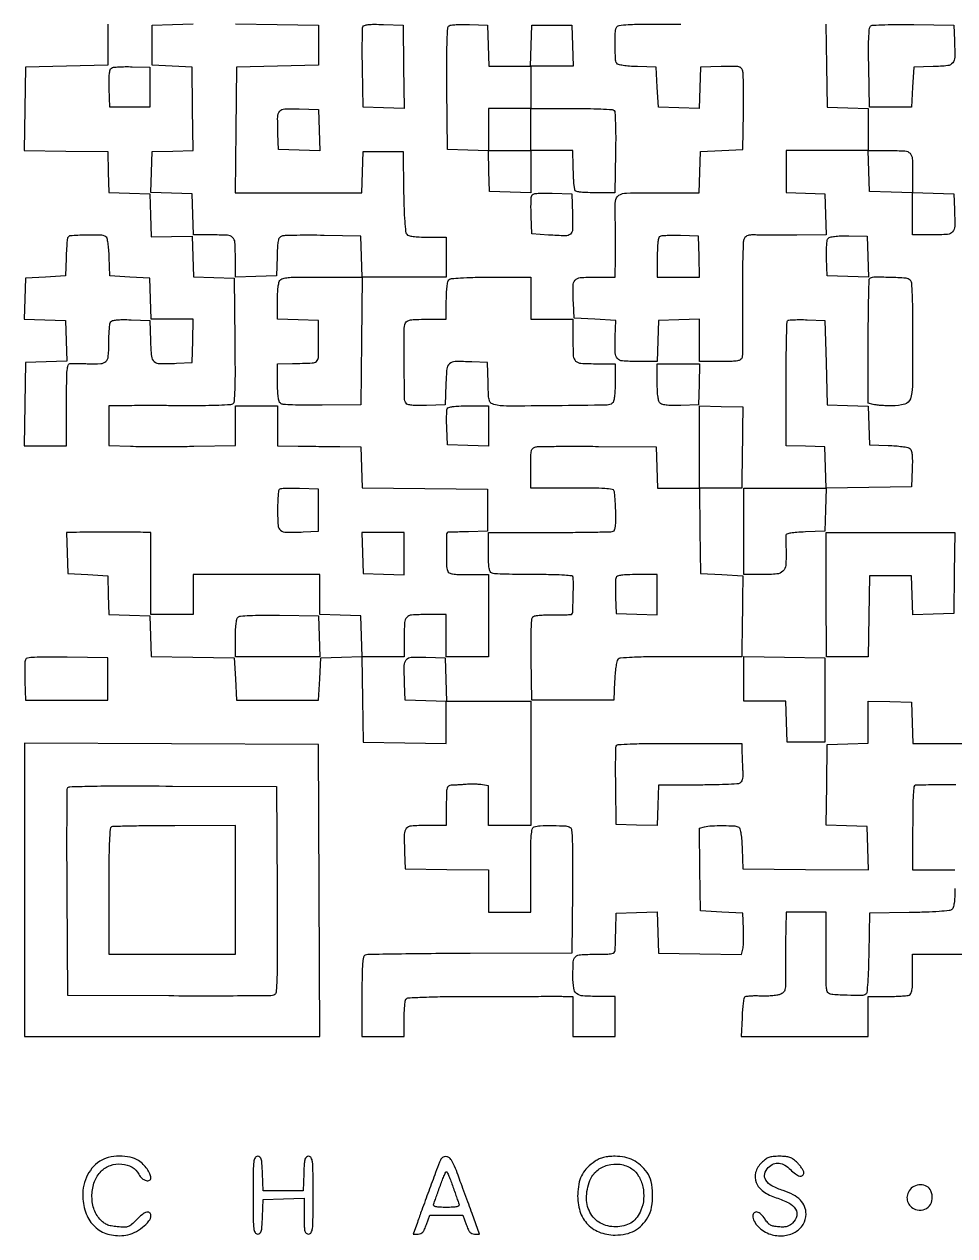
# Model space of a CAD drawing. Extents: x 156 to 936, y 100 to 969.
# Drawn here: x 156 to 575, y 100 to 646 of the extents above; entities that cross this region are included whole.
import ezdxf

# ---------------------------------------------------------------- set-up
doc = ezdxf.new("R2010")
doc.units = 0

msp = doc.modelspace()

# ---------------------------------------------------------------- linework, layer by layer
for points in [[(193.5, 646), (193.5, 627.5), (175, 627), (156.5, 626.5), (156.228016, 607.772146), (155.956032, 589.044292), (174.728016, 588.772146), (193.5, 588.5), (193.787036, 579.287036), (194.074071, 570.074071), (203.287036, 569.787036), (212.5, 569.5), (212.784983, 559.851878), (213.069966, 550.203756), (222.284983, 550.351878), (231.5, 550.5), (231.787036, 541.287036), (232.074071, 532.074071), (241.287036, 531.787036), (250.5, 531.5), (250.766137, 503.56899, -0.001944), (250.845868, 489.431823, -0.009123), (250.711789, 481.303472, -0.008137), (250.438714, 475.955075, -0.233022), (249.766137, 474.794327, -0.135118), (248.750948, 474.458857, -0.00304), (243.584428, 474.228973, -0.006628), (237.489606, 474.075779, -0.00441), (230.5, 474.054424, 0.000642), (222.930231, 474.088342, 0.000573), (215.070312, 474.104465, 0.000575), (208.007998, 474.102741, 0.001789), (203.25, 474.079087), (194, 474), (194, 465.06862), (194, 456.13724), (203.75, 455.81862, 0.006109), (208.752852, 455.716298, 0.001988), (216.14375, 455.684836, 0.001981), (224.356434, 455.715066, 0.00223), (232.25, 455.810611), (251, 456.121221), (251, 465.060611), (251, 474), (260.5, 474), (270, 474), (270, 465), (270, 456), (279.25, 455.893608, -0.000291), (283.478046, 455.842519, -0.000167), (288.573437, 455.776284, -0.000167), (293.69257, 455.70632, -0.000279), (298, 455.643608), (307.5, 455.5), (307.787321, 446.26551), (308.074641, 437.03102), (336.287321, 436.76551), (364.5, 436.5), (364.5, 427), (364.5, 417.5), (356, 417.296359, 0.000311), (352.68862, 417.214966, 0.000456), (349.776563, 417.138919, 0.000212), (347.295228, 417.070802, 0.008466), (346.75, 417.046359, 0.389752), (346.127377, 416.398816, 0.003578), (346.016098, 409.147138, 0.008021), (346.069885, 402.29899, 0.085838), (346.606989, 399.581787, 0.192406), (347.346128, 398.782907, 0.06988), (348.845898, 398.311531, 0.034532), (351.428287, 398.062976, 0.00673), (356.106989, 398), (365, 398), (365, 379.5), (365, 361), (355.5, 361), (346, 361), (346, 370.5), (346, 380), (337.106989, 380, 0.014768), (330.349521, 379.800362, 0.195511), (328.14255, 378.747254, 0.175208), (327.170753, 376.400012, 0.01141), (327, 368.918213), (327, 361), (317.537526, 361), (308.075052, 361), (307.787526, 370.25), (307.5, 379.5), (298.25, 379.787526), (289, 380.075052), (289, 389.037526), (289, 398), (280, 398.057692, 0.000568), (275.801215, 398.079838, 0.000295), (270.559375, 398.098438, 0.000293), (265.175369, 398.11121, 0.000446), (260.5, 398.115385, 0.000446), (255.824631, 398.11121, 0.000293), (250.440625, 398.098438, 0.000295), (245.198785, 398.079838, 0.000568), (241, 398.057692), (232, 398), (232, 389), (232, 380), (222.5, 380), (213, 380), (213, 398.5), (213, 417), (209.5, 417.037037, 0.002294), (204.644046, 417.066145, 0.000352), (194.984125, 417.072941, 0.000391), (185.28318, 417.065348, 0.001649), (179.462474, 417.037037), (174.924948, 417), (175.212474, 407.75), (175.5, 398.5), (184.5, 398), (193.5, 397.5), (193.788393, 388.787018), (194.076786, 380.074036), (203.288393, 379.787018), (212.5, 379.5), (212.787236, 370.271928), (213.074471, 361.043857), (231.787236, 360.771928), (250.5, 360.5), (251, 351), (251.5, 341.5), (270, 341.5), (288.5, 341.5), (289, 351), (289.5, 360.5), (298.728277, 360.787238), (307.956554, 361.074477), (308.228277, 341.787238), (308.5, 322.5), (327.25, 322.227935), (346, 321.955869), (346, 331.477935), (346, 341), (365, 341), (384, 341), (384, 313), (384, 285), (374.5, 285), (365, 285), (365, 293.920545), (365, 302.841089), (362.25, 303.335648, 0.027551), (360.88379, 303.504334, 0.010794), (358.985938, 303.592026, 0.010646), (356.924413, 303.598822, 0.013044), (355, 303.513938, -0.001147), (353.112135, 303.385607, -0.00104), (351.160937, 303.261541, -0.00104), (349.414054, 303.157761, -0.00334), (348.25, 303.098835, 0.133146), (346.989025, 302.696808, 0.191025), (346.315245, 301.752866, 0.056508), (346.047365, 299.696273, 0.004157), (346, 294), (346, 285), (337.019052, 285, 0.017192), (330.247903, 284.767116, 0.20709), (327.982164, 283.595696, 0.171789), (327.060049, 281.02952, 0.011142), (327.201382, 272.988223), (327.5, 265.5), (346.25, 265.227935), (365, 264.955869), (365, 255.477935), (365, 246), (374.5, 246), (384, 246), (384, 264.893011, -0.002389), (384.050787, 275.521809, -0.017848), (384.278963, 280.561114, -0.035117), (384.708785, 283.38321, -0.25083), (385.581787, 284.393011, -0.084467), (388.211856, 284.920332, -0.010846), (393.985226, 284.964484, -0.008749), (399.830282, 284.780063, -0.129858), (401.766137, 284.165697, -0.238902), (402.439694, 283.032303, -0.008101), (402.712124, 277.69409, -0.009141), (402.846101, 269.577531, -0.001938), (402.766137, 255.43101), (402.5, 227.5), (356.748104, 227.356261, 0.001165), (339.101706, 227.259687, 0.001851), (323.99576, 227.085876, 0.000387), (310.714648, 226.873607, 0.087636), (309.498104, 226.637646, 0.256074), (308.685185, 225.678397, 0.030333), (308.278741, 222.814765, 0.017396), (308.052913, 217.860871, 0.002692), (308, 208.031385), (308, 190), (317.5, 190), (327, 190), (327.015313, 197.75, -0.00929), (327.078177, 200.807947, -0.01233), (327.255544, 203.584583, -0.009702), (327.503757, 205.877048, -0.110111), (327.811617, 206.72943, -0.241677), (328.933138, 207.387457, -0.004788), (335.758543, 207.706901, -0.007175), (345.738954, 207.934928, -0.001659), (362.546304, 208.021915, -0.000133), (375.791731, 208.042991, -0.000193), (387.480789, 208.053968, -0.000096), (397.41289, 208.057561, -0.003311), (399.75, 208.042485), (403, 208), (403, 199), (403, 190), (412.5, 190), (422, 190), (422, 199), (422, 208), (414.434259, 208, -0.017156), (407.521518, 208.237262, -0.150034), (404.690578, 209.323777, -0.196163), (403.348117, 211.673442, -0.03293), (403, 216.953396, -0.014039), (403.187192, 223.618842, -0.185133), (404.179548, 225.8275, -0.183825), (406.39721, 226.814689, -0.013806), (413.106989, 227, 0.005259), (418.180858, 227.053366, 0.043063), (420.481104, 227.300685, 0.125513), (421.605777, 227.834147, 0.215215), (422.052954, 228.75, 0.000721), (422.083895, 229.823683, 0.000087), (422.148235, 232.189063, 0.000103), (422.223627, 235.000094, 0.000085), (422.302954, 238), (422.5, 245.5), (431.711984, 245.787023), (440.923969, 246.074046), (441.211984, 236.787023), (441.5, 227.5), (460.225433, 227.228025), (478.950865, 226.95605), (479.526345, 229.248942, 0.045086), (479.731795, 230.556998, 0.00902), (479.844384, 232.918403, 0.009468), (479.873856, 235.680843, 0.008706), (479.800912, 238.520917), (479.5, 245.5), (470, 246), (460.5, 246.5), (460.228384, 265.127716), (459.956769, 283.755432), (462.228384, 284.364061, -0.054124), (465.422897, 284.858758, -0.013997), (470.639658, 284.950079, -0.010083), (475.861862, 284.789945, -0.129551), (477.707902, 284.201688, -0.195149), (478.24575, 283.447011, -0.020215), (478.673305, 281.262875, -0.020298), (479.008289, 278.292364, -0.009786), (479.207902, 274.467001), (479.5, 265.5), (507.786401, 265.234365), (536.072801, 264.96873), (535.786401, 274.734365), (535.5, 284.5), (526.276733, 284.787172), (517.053466, 285.074344), (517.276733, 303.287172), (517.5, 321.5), (526.75, 321.787526), (536, 322.075052), (536, 331.573738), (536, 341.072424), (545.75, 340.786212), (555.5, 340.5), (555.787526, 331.25), (556.075052, 322), (574.575052, 322), (593.075052, 322)], [(251, 646.044131), (269.75, 645.772065), (288.5, 645.5), (288.5, 636.5), (288.5, 627.5), (270, 627), (251.5, 626.5), (251.234427, 598.25), (250.968853, 570), (279.446901, 570), (307.924948, 570), (308.212474, 579.25), (308.5, 588.5), (317.5, 588.5), (326.5, 588.5), (326.773792, 570.573796, 0.004527), (326.958517, 562.981462, 0.009449), (327.267561, 557.0752, 0.006421), (327.652029, 552.509893, 0.150078), (328.146237, 551.323796, 0.153905), (329.081684, 550.720689, 0.032122), (331.017003, 550.32229, 0.024916), (333.787976, 550.075082, 0.00979), (337.622445, 550), (346, 550), (346, 541), (346, 532), (327.015335, 532), (308.030671, 532), (307.765335, 503.25), (307.5, 474.5), (290.059087, 474.285999, -0.004306), (282.398845, 474.257989, -0.010385), (276.733702, 474.403766, -0.008096), (272.515232, 474.668561, -0.154677), (271.309087, 475.158444, -0.155417), (270.71566, 476.084872, -0.030982), (270.321487, 478.035446, -0.024503), (270.075167, 480.812899, -0.009865), (270, 484.622445), (270, 493), (276.75, 493.09854, 0.004832), (285.622797, 493.313855, 0.168133), (287.539987, 494.051024, 0.212408), (288.379496, 495.780218, 0.008345), (288.5, 503), (288.5, 512.5), (279.25, 512.787526), (270, 513.075052), (270, 521.415081, -0.009369), (270.074592, 525.395555, -0.027864), (270.328387, 528.111124, -0.040409), (270.757806, 529.947796, -0.142865), (271.429025, 530.941096, -0.126079), (272.478059, 531.437386, -0.020842), (274.70906, 531.773153, -0.01976), (277.627836, 531.972485, -0.011128), (281.179025, 531.99527, 0.001988), (285.032846, 531.949545, 0.00107), (289.783924, 531.922233, 0.001065), (294.626715, 531.915077, 0.001674), (298.787526, 531.931729), (308.075052, 532), (307.787526, 541.25), (307.5, 550.5), (291, 550.774093, 0.003202), (284.518426, 550.840248, 0.004415), (278.697334, 550.810982, 0.002836), (273.813446, 550.715587, 0.052926), (272.288797, 550.514778, 0.127308), (271.064952, 549.862056, 0.142012), (270.372724, 548.721379, 0.052263), (270.019799, 546.518749, 0.005355), (269.788797, 541.240685), (269.5, 532.5), (260.25, 532.212474), (251, 531.924948), (251, 540.855485, 0.014613), (250.801631, 547.641353, 0.194755), (249.751728, 549.853421, 0.176009), (247.410229, 550.828279, 0.011516), (239.955738, 551), (232.075052, 551), (231.787526, 560.25), (231.5, 569.5), (222.212977, 569.788016), (212.925954, 570.076031), (213.212977, 579.288016), (213.5, 588.5), (222.771926, 588.787816), (232.043852, 589.075632), (231.771926, 607.787816), (231.5, 626.5), (222.5, 627), (213.5, 627.5), (213.5, 636.5), (213.5, 645.5), (222.75, 645.787526), (232, 646.075052)], [(516.955869, 646), (517.227935, 627.25), (517.5, 608.5), (526.75, 608.212474), (536, 607.924948), (536, 598.462474), (536, 589), (545.393011, 589, -0.013266), (552.547357, 588.810152, -0.190384), (554.818913, 587.770222, -0.181411), (555.822781, 585.436858, -0.011843), (556, 577.955738), (556, 570.075052), (565.25, 569.787526), (574.5, 569.5), (574.800912, 562.520917, -0.012322), (574.941866, 554.88044, -0.176722), (574.009281, 552.372662, -0.202101), (571.732324, 551.227183, -0.01682), (564.980948, 551), (556, 551), (556, 560.463788), (556, 569.927576), (546.25, 570.213788), (536.5, 570.5), (536.212474, 579.75), (535.924948, 589), (517.462474, 589), (499, 589), (499, 579.538933), (499, 570.077866), (507.75, 569.788933), (516.5, 569.5), (516.787526, 560.25), (517.075052, 551), (503.787526, 550.870953, -0.00176), (498.358014, 550.837335, -0.001864), (493.031743, 550.842964, -0.001776), (488.443969, 550.881218, -0.008531), (485.831172, 550.956884, 0.017965), (483.429436, 550.981109, 0.064353), (481.916067, 550.745617, 0.102071), (480.902997, 550.210016, 0.097715), (480.16592, 549.310024, 0.112412), (479.740039, 547.756174, 0.003516), (479.497394, 541.128702, 0.006199), (479.354937, 532.830818, 0.003222), (479.372296, 522.474093, -0.001562), (479.420742, 512.77673, -0.002352), (479.396797, 504.322077, -0.000929), (479.328648, 497.067897, -0.053984), (479.170918, 495.75, -0.195401), (478.525627, 494.832449, -0.099074), (477.189512, 494.307394, -0.038906), (474.667512, 494.056499, -0.005346), (469.383369, 494), (460, 494), (460, 503.537526), (460, 513.075052), (450.75, 512.787526), (441.5, 512.5), (441.212474, 503.25), (440.924948, 494), (432.029862, 494, -0.016634), (425.305271, 494.223782, -0.197845), (423.014758, 495.350573, -0.17783), (422.052765, 497.823524, -0.012974), (422.104252, 505.249161), (422.342746, 512.5), (412.921373, 513), (403.5, 513.5), (403.195758, 520.465814, -0.012398), (403.051692, 528.106346, -0.176685), (403.986178, 530.621763, -0.202091), (406.268956, 531.771373, -0.01693), (413.019052, 532), (422, 532), (422.175384, 540.75, 0.003831), (422.224237, 544.695932, 0.002358), (422.224251, 549.341517, 0.002364), (422.180877, 553.935854, 0.00423), (422.095454, 557.710483, -0.017751), (422.133141, 566.25075, -0.246575), (423.62545, 568.836588, -0.137279), (427.071144, 569.868658, -0.004542), (441.529862, 570), (459.924948, 570), (460.212474, 579.25), (460.5, 588.5), (470, 589), (479.5, 589.5), (479.766614, 606, 0.003267), (479.829046, 612.486999, 0.004477), (479.794819, 618.324975, 0.002936), (479.69354, 623.219748, 0.051887), (479.488238, 624.78715, 0.118397), (478.836705, 626.070995, 0.167412), (477.742007, 626.7179, 0.054191), (475.580655, 626.921037, 0.004141), (469.721624, 626.78715), (460.5, 626.5), (460.211984, 617.212977), (459.923969, 607.925954), (450.711984, 608.212977), (441.5, 608.5), (441, 617.5), (440.5, 626.5), (432.031844, 626.793967, -0.010674), (428.460658, 626.994333, -0.020911), (425.63313, 627.333008, -0.02067), (423.533237, 627.763838, -0.192561), (422.797157, 628.293967, -0.131024), (422.201057, 630.183397, -0.008313), (422.034417, 636.045558, -0.010423), (422.086751, 641.827218, -0.084327), (422.606989, 644.418213, -0.273835), (423.761746, 645.332741, -0.020194), (427.944071, 645.730728, -0.012172), (435.304032, 645.952681, -0.001451), (451.606989, 646)], [(575.5, 303.370444, 0.000608), (568.894828, 303.31207, 0.000911), (563.126562, 303.243565, 0.000367), (558.178847, 303.172153, 0.020226), (557.25, 303.120444, 0.351884), (556.598701, 302.485398, 0.014012), (556.268032, 298.951737, 0.01337), (556.055761, 293.447156, 0.002951), (556, 284), (556, 265), (565.5, 265), (575, 265)], [(575, 256.622445, -0.00979), (574.924918, 252.787976, -0.024916), (574.67771, 250.017003, -0.032122), (574.279311, 248.081684, -0.153905), (573.676204, 247.146237, -0.150078), (572.490107, 246.652029, -0.006421), (567.9248, 246.267561, -0.009449), (562.018538, 245.958517, -0.004527), (554.426204, 245.773792), (536.5, 245.5), (536.226088, 227.544238, -0.004561), (536.04793, 220.236809, -0.008822), (535.749068, 214.397982, -0.004061), (535.385642, 209.681654, -0.237362), (534.946239, 208.966774, -0.139564), (533.069674, 208.434794, -0.006862), (526.565524, 208.531207, -0.007359), (520.102437, 208.811002, -0.124536), (518.08369, 209.448277, -0.196924), (517.518161, 210.22661, -0.031667), (517.18249, 212.112314, -0.024579), (517.005575, 214.885822, -0.008746), (517.017246, 218.85825, 0.002566), (517.078068, 222.833867, 0.001428), (517.113481, 227.678673, 0.001425), (517.12134, 232.58124, 0.002308), (517.096907, 236.75), (517, 246), (508, 246), (499, 246), (498.857208, 238.75, 0.002703), (498.806719, 235.21616, 0.001132), (498.775222, 230.455828, 0.00112), (498.76446, 225.362742, 0.001454), (498.778623, 220.695371, -0.003335), (498.773435, 213.558413, -0.051744), (498.502911, 211.126673, -0.157068), (497.751078, 209.830986, -0.092792), (496.210676, 208.889999, -0.054929), (494.789292, 208.521645, -0.015669), (492.52123, 208.265431, -0.015576), (489.925857, 208.135546, -0.015934), (487.347073, 208.169106, 0.012551), (484.901287, 208.217484, 0.017366), (482.708817, 208.129623, 0.013991), (480.924441, 207.945607, 0.16505), (480.307811, 207.641714, 0.158328), (479.973551, 206.98644, 0.008128), (479.633714, 204.599036, 0.012276), (479.341183, 201.70073, 0.008543), (479.147384, 198.417236), (478.794768, 190), (507.397384, 190), (536, 190), (536, 199), (536, 208), (544.418213, 208, 0.006641), (547.757628, 208.044357, 0.008515), (550.828225, 208.178303, 0.006804), (553.386579, 208.368566, 0.069754), (554.418213, 208.606989, 0.192406), (555.217093, 209.346128, 0.06988), (555.688469, 210.845898, 0.034532), (555.937024, 213.428287, 0.00673), (556, 218.106989), (556, 227), (573.940983, 227, 0.004428), (581.323161, 227.065379, 0.008952)]]:
    msp.add_lwpolyline(points, format="xyb")
for points in [[(326.772204, 626.71218), (327.044409, 607.924361), (317.772204, 608.21218), (308.5, 608.5), (308.225464, 625.964868, -0.002823), (308.157086, 632.753462, -0.004215), (308.180851, 638.688445, -0.00185), (308.262501, 643.748662, -0.086861), (308.45911, 644.754039, -0.230482), (309.132433, 645.382988, -0.046818), (310.777796, 645.724608, -0.028677), (313.433667, 645.867661, -0.007362), (317.733647, 645.789171), (326.5, 645.5)], [(364.787526, 636.25), (365.075052, 627), (374.5, 627), (383.924948, 627), (384.212474, 636.25), (384.5, 645.5), (393.5, 645.5), (402.5, 645.5), (402.787526, 636.25), (403.075052, 627), (393.537526, 627), (384, 627), (384, 617.5), (384, 608), (402.3, 608, -0.004743), (409.442539, 607.932238, -0.007554), (415.54812, 607.724076, -0.003211), (420.694493, 607.437596, -0.182516), (421.55, 607.052377, -0.186259), (421.942498, 606.169563, -0.003881), (422.149341, 601.281805, -0.008142), (422.25828, 595.312988, -0.004558), (422.206375, 588.052377), (421.91275, 570), (412.956375, 570, -0.007469), (408.728653, 570.063161, -0.026769), (406.037758, 570.288111, -0.040032), (404.367687, 570.656228, -0.304359), (403.88465, 571.25, 0.009119), (403.823595, 571.801517, 0.006205), (403.734936, 572.426563, 0.006254), (403.634316, 573.02778, 0.012489), (403.536965, 573.5, -0.043039), (403.438799, 574.185384, -0.002411), (403.328135, 576.335938, -0.003697), (403.227582, 578.900014, -0.002699), (403.152314, 581.75), (403, 589), (393.5, 589), (384, 589), (384, 579.462474), (384, 569.924948), (374.75, 570.212474), (365.5, 570.5), (365.212964, 579.712964), (364.925929, 588.925929), (355.712964, 589.212964), (346.5, 589.5), (346.287299, 616.964035, -0.002095), (346.239353, 630.454622, -0.008685), (346.386042, 638.600288, -0.006698), (346.65625, 644.136058, -0.23684), (347.287299, 645.219838, -0.120637), (348.139016, 645.519489, -0.010018), (350.493769, 645.703882, -0.012917), (353.347436, 645.796028, -0.009603), (356.5, 645.755803), (364.5, 645.5)], [(574.800912, 638.520917, -0.012477), (574.937542, 630.988791, -0.170867), (574.02491, 628.45151, -0.198326), (571.777845, 627.237089, -0.017722), (565.240685, 626.788797), (556.5, 626.5), (556, 617.5), (555.5, 608.5), (546, 608.5), (536.5, 608.5), (536.226208, 626.426279, -0.003249), (536.147799, 635.361782, -0.013893), (536.283743, 640.690417, -0.016197), (536.579906, 644.138473, -0.223681), (537.226208, 645.173493, -0.133483), (538.242764, 645.495864, -0.002983), (543.413324, 645.680659, -0.006529), (549.509839, 645.782483, -0.004344), (556.5, 645.747214), (574.5, 645.5)], [(212.5, 617.5), (212.5, 608.5), (203.5, 608.5), (194.5, 608.5), (194.206902, 616.914347, -0.008557), (194.136131, 620.911022, -0.02706), (194.279299, 623.583734, -0.03904), (194.61127, 625.351173, -0.184607), (195.206902, 626.17015, -0.118191), (196.102078, 626.488416, -0.010843), (198.470153, 626.689286, -0.01353), (201.341672, 626.792355, -0.010196), (204.5, 626.755803), (212.5, 626.5)], [(288.788029, 598.211971), (289.076058, 588.923942), (279.788029, 589.211971), (270.5, 589.5), (270.199088, 596.479083, -0.011928), (270.050889, 604.182645, -0.176334), (270.972515, 606.678754, -0.210428), (273.215167, 607.770984, -0.017872), (279.778718, 607.788514), (288.5, 607.5)], [(402.785858, 560.376009, -0.012977), (402.823134, 553.430927, -0.211215), (401.859039, 551.366466, -0.189358), (399.631518, 550.570222, -0.010157), (392, 550.962022), (384.5, 551.5), (384.205027, 559.411609, -0.006757), (384.130652, 562.542211, -0.008847), (384.151984, 565.403842, -0.006825), (384.2445, 567.787219, -0.078651), (384.438673, 568.700781, -0.222283), (385.127059, 569.364206, -0.05328), (386.715903, 569.724548, -0.030281), (389.338027, 569.871594, -0.007113), (393.733647, 569.789171), (402.5, 569.5)], [(175.47158, 549.706322, 0.062768), (175.289239, 548.885549, 0.004287), (175.087158, 546.504357, 0.006076), (174.904546, 543.652152, 0.004521), (174.769726, 540.5), (174.5, 532.5), (165.5, 532), (156.5, 531.5), (156.212977, 522.288016), (155.925954, 513.076031), (165.212977, 512.788016), (174.5, 512.5), (174.787023, 503.288016), (175.074046, 494.076031), (165.787023, 493.788016), (156.5, 493.5), (156.227935, 474.75), (155.955869, 456), (165.477935, 456), (175, 456), (175, 474.5, -0.002015), (175.044724, 485.599982, -0.021464), (175.274755, 490.108301, -0.061283), (175.76768, 492.351407, -0.305316), (176.75, 493.0819, -0.01196), (177.761571, 493.105015, -0.00208), (179.672255, 493.095017, -0.002259), (181.914503, 493.063827, -0.002022), (184.240655, 493.011546, 0.016967), (190.454932, 493.057625, 0.181837), (192.736115, 494.025023, 0.186194), (193.785988, 496.244761, 0.017939), (194.015313, 502.317388, -0.009244), (194.081046, 505.545677, -0.012279), (194.267102, 508.476205, -0.009641), (194.527598, 510.895902, -0.110143), (194.850966, 511.793098, -0.187221), (195.659703, 512.389362, -0.039341), (197.4185, 512.721251, -0.027159), (200.085459, 512.864234, -0.008519), (204.085653, 512.793098), (212.5, 512.5), (212.787398, 503.259666, 0.015944), (213.22487, 496.32236, 0.194276), (214.42727, 494.005037, 0.177011), (216.955531, 493.059164, 0.012814), (224.534186, 493.195758), (231.5, 493.5), (231.786212, 503.25), (232.072424, 513), (222.573738, 513), (213.075052, 513), (212.787526, 522.25), (212.5, 531.5), (203.5, 532), (194.5, 532.5), (194.206033, 540.968156, 0.010907), (194.008352, 544.462399, 0.019826), (193.67174, 547.302483, 0.018089), (193.248767, 549.457717, 0.199396), (192.745556, 550.157255, 0.133414), (190.189848, 550.915216, 0.012288), (183.519909, 550.905051, 0.008372), (176.67966, 550.611818, 0.300383)], [(442.25, 550.356866, 0.232986), (441.669018, 549.689569, 0.031738), (441.299725, 547.820826, 0.024614), (441.068099, 545.017187, 0.008303), (441, 540.916667), (441, 532), (450.537526, 532), (460.075052, 532), (459.787526, 541.25), (459.5, 550.5), (451.5, 550.690199, 0.006392), (448.344709, 550.724863, 0.008556), (445.482813, 550.670739, 0.00628), (443.100026, 550.554893, 0.08407)], [(535.788029, 541.211971), (536.076058, 531.923942), (526.788029, 532.211971), (517.5, 532.5), (517.206229, 540.344796, -0.012349), (517.166185, 543.489366, -0.017462), (517.297419, 546.286449, -0.015365), (517.552348, 548.542269, -0.138237), (517.952109, 549.442295, -0.161132), (518.842806, 549.998924, -0.028851), (520.796699, 550.357199, -0.023804), (523.545441, 550.566686, -0.010069), (527.24588, 550.597499), (535.5, 550.5)], [(384, 522.476387), (384, 513), (393.5, 513), (403, 513), (403, 503.606989, 0.013298), (403.190353, 496.45107, 0.19079), (404.232644, 494.179831, 0.18106), (406.570915, 493.176663, 0.011759), (414.081787, 493), (422, 493), (422, 484.622445, -0.010001), (421.924688, 480.857732, -0.023772), (421.679924, 478.068824, -0.028993), (421.293103, 476.089974, -0.158062), (420.716746, 475.179883, -0.171161), (418.473837, 474.35177, -0.000937), (395.189286, 474.054212, -0.002166), (373.097535, 473.909015, -0.062116), (367.461007, 474.599143, -0.112092), (366.108383, 475.284795, -0.153857), (365.373567, 476.423511, -0.054456), (365.018879, 478.636242, -0.004718), (364.786212, 484.34932), (364.5, 493.5), (357.520917, 493.800912, 0.012739), (349.942653, 493.934395, 0.177046), (347.421808, 492.990355, 0.194277), (346.223546, 490.678762, 0.015844), (345.787398, 483.740334), (345.5, 474.5), (337.085653, 474.206902, -0.008519), (333.085459, 474.135766, -0.027159), (330.4185, 474.278749, -0.039341), (328.659703, 474.610638, -0.187221), (327.850966, 475.206902, -0.138914), (327.187052, 477.437678, -0.001617), (327.032123, 492.974255, -0.002276), (326.998952, 508.158072, -0.091262), (327.606989, 511.418213, -0.192406), (328.346128, 512.217093, -0.06988), (329.845898, 512.688469, -0.034532), (332.428287, 512.937024, -0.00673), (337.106989, 513), (346, 513), (346, 521.3, -0.011256), (346.078237, 524.774771, -0.019532), (346.320625, 527.650715, -0.019302), (346.680561, 529.856656, -0.147316), (347.172376, 530.772376, -0.172451), (348.350254, 531.332455, -0.010119), (352.365176, 531.662719, -0.011456), (358.007491, 531.882461, -0.003948), (366.172376, 531.948762), (384, 531.952773)], [(554.8, 530.8, -0.18053), (555.407952, 529.46802, -0.006813), (555.727124, 523.90859, -0.008548), (555.940257, 515.906163, -0.002383), (556, 503.371429, -0.002981), (555.877372, 482.801183, -0.074015), (554.97794, 477.216543, -0.254398), (552.441405, 474.78082, -0.067379), (546.678571, 474.013655, -0.008678), (544.148106, 474.063171, -0.009027), (541.654018, 474.200423, -0.008774), (539.503339, 474.395761, -0.038447), (538.25, 474.630286), (536, 475.233263), (536, 502.949965, -0.002251), (536.04805, 513.623576, -0.00362), (536.195833, 522.720719, -0.000744), (536.395169, 530.701648, -0.192045), (536.666667, 531.333333, -0.198122), (538.482791, 532.088833, -0.008111), (545.70607, 531.993615, -0.008491), (552.897038, 531.659831, -0.182495)], [(517, 493.5), (517.5, 474.5), (526.711607, 474.212982), (535.923214, 473.925964), (536.211607, 465.212982), (536.5, 456.5), (544.950164, 456.206324, -0.011626), (548.284084, 456.01277, -0.015307), (551.311068, 455.672773, -0.012743), (553.789423, 455.25258, -0.125475), (554.738119, 454.802379, -0.151604), (555.351899, 453.859712, -0.040696), (555.702074, 452.085746, -0.027996), (555.853535, 449.457614, -0.009286), (555.787955, 445.596055), (555.5, 437.5), (536.285953, 437.228533), (517.071906, 436.957066), (516.785953, 427.228533), (516.5, 417.5), (507.75, 417.211067, 0.008454), (503.799628, 417.013713, 0.025372), (501.117517, 416.696949, 0.032667), (499.371716, 416.281541, 0.311234), (498.92122, 415.711067, 0.016916), (498.89719, 414.939385, 0.00158), (498.908339, 413.037154, 0.002029), (498.938012, 410.76841, 0.001593), (498.987997, 408.309033, -0.025333), (498.821477, 402.176997, -0.18142), (497.58913, 399.537041, -0.172902), (494.889788, 398.290231, -0.022575), (488.464816, 398), (480, 398), (480, 417.5), (480, 437), (498.537526, 437), (517.075052, 437), (516.787526, 446.25), (516.5, 455.5), (507.75, 455.788933), (499, 456.077866), (499, 483.872266, -0.002369), (499.050736, 494.578224, -0.003803), (499.206746, 503.708807, -0.000821), (499.417368, 511.705402, -0.191652), (499.703816, 512.370483, -0.17855), (500.286747, 512.639255, -0.007766), (502.564452, 512.783202, -0.012381), (505.319749, 512.846095, -0.008434), (508.453816, 512.787149), (516.5, 512.5)], [(459.787526, 483.75), (459.5, 474.5), (451.655204, 474.206229, -0.01153), (448.264652, 474.157498, -0.021342), (445.514748, 474.298867, -0.023545), (443.431833, 474.594776, -0.126804), (442.405204, 475.078674, -0.145524), (441.748928, 476.060853, -0.03848), (441.326735, 477.921657, -0.027148), (441.0746, 480.657348, -0.009406), (441, 484.622445), (441, 493), (450.537526, 493), (460.075052, 493)], [(365, 464.962474), (365, 455.924948), (355.75, 456.212474), (346.5, 456.5), (346.203033, 463.906415, -0.007079), (346.126964, 466.841003, -0.009185), (346.144753, 469.531874, -0.007235), (346.23321, 471.773024, -0.078282), (346.421649, 472.656415, -0.228018), (347.10667, 473.302323, -0.041983), (348.847946, 473.698536, -0.027394), (351.610611, 473.934044, -0.007567), (355.968615, 474), (365, 474)], [(479.394674, 463.5, -0.000473), (479.343825, 459.069984, -0.000319), (479.277789, 454.014063, -0.000321), (479.207659, 449.123805, -0.000638), (479.144674, 445.25), (479, 437), (469.478407, 437), (459.956814, 437), (460.228407, 417.75), (460.5, 398.5), (470, 398), (479.5, 397.5), (479.388582, 387, -0.000447), (479.335811, 382.41352, -0.000325), (479.269185, 377.307813, -0.000328), (479.199614, 372.461116, -0.000718), (479.138582, 368.75), (479, 361), (451.622445, 361, 0.002028), (437.75717, 360.943762, 0.009384), (429.742441, 360.72828, 0.009122), (424.49586, 360.392615, 0.201653), (423.166121, 359.700164, 0.126595), (422.728174, 358.772011, 0.012295), (422.317974, 356.299919, 0.014976), (421.984907, 353.281363, 0.011302), (421.793676, 349.950164), (421.5, 341.5), (403, 341.5), (384.5, 341.5), (384.226758, 359.926619, -0.003149), (384.148341, 369.119346, -0.013527), (384.284187, 374.591724, -0.015559), (384.579079, 378.137015, -0.222671), (385.226758, 379.187981, -0.115894), (386.10584, 379.50842, -0.010891), (388.409969, 379.732643, -0.0135), (391.204486, 379.867524, -0.010219), (394.275263, 379.869958, 0.006446), (397.293052, 379.849577, 0.009723), (399.921306, 379.916831, 0.00502), (402.122844, 380.038192, 0.182044), (402.57738, 380.244047, 0.189015), (402.901677, 380.986581, 0.001714), (403.115886, 387.152648, 0.006201), (403.225197, 392.936715, 0.020424), (403.094166, 396.75, 0.353567), (402.486818, 397.395586, 0.016239), (399.267811, 397.730707, 0.01456), (394.213701, 397.943806, 0.003255), (385.581787, 398, -0.003244), (378.792976, 398.044049, -0.00474), (372.815525, 398.178303, -0.002396), (367.755458, 398.364228, -0.081401), (366.581787, 398.606989, -0.192406), (365.782907, 399.346128, -0.06988), (365.311531, 400.845898, -0.034532), (365.062976, 403.428287, -0.00673), (365, 408.106989), (365, 417), (392.418213, 417, 0.001736), (403.023438, 417.036829, 0.002695), (412.173538, 417.149696, 0.000808), (420.113559, 417.303265, 0.08634), (421.168213, 417.509605, 0.223714), (421.795987, 418.163321, 0.048871), (422.1572, 419.724916, 0.030343), (422.329642, 422.220748, 0.008311), (422.29687, 426.166273, 0.00546), (422.18145, 429.38461, 0.007202), (422.001985, 432.31474, 0.005377), (421.790653, 434.756619, 0.067433), (421.578254, 435.656668, 0.271186), (420.691665, 436.36596, 0.01868), (417.37362, 436.724923, 0.014664), (412.042084, 436.944089, 0.002939), (402.531385, 437), (384, 437), (384, 445.980948, -0.004688), (384.052247, 451.553337, -0.05346), (384.32728, 453.732085, -0.155846), (384.995772, 454.843279, -0.123184), (386.25, 455.488078, -0.053748), (387.904678, 455.691523, -0.001355), (395.476562, 455.784163, -0.002889), (404.374191, 455.81749, -0.001964), (414.5, 455.75713), (440.5, 455.5), (440.787526, 446.25), (441.075052, 437), (450.537526, 437), (460, 437), (460, 455.536212), (460, 474.072424), (469.75, 473.786212), (479.5, 473.5)], [(270.702644, 436.369311, 0.173208), (270.422822, 435.778593, 0.006419), (270.206402, 433.283873, 0.010993), (270.050965, 430.280791, 0.007432), (270, 426.852385, 0.017475), (270.231347, 420.234987, 0.203616), (271.381795, 417.979302, 0.174635), (273.895358, 417.057107, 0.012237), (281.520917, 417.199088), (288.5, 417.5), (288.5, 427), (288.5, 436.5), (279.952644, 436.785977, 0.007913), (276.626528, 436.84459, 0.011703), (273.709672, 436.781547, 0.007016), (271.290922, 436.638564, 0.179987)], [(422.421649, 396.656415, 0.078282), (422.23321, 395.773024, 0.007235), (422.144753, 393.531874, 0.009185), (422.126964, 390.841003, 0.007079), (422.203033, 387.906415), (422.5, 380.5), (431.75, 380.212474), (441, 379.924948), (441, 388.962474), (441, 398), (431.968615, 398, 0.007567), (427.610611, 397.934044, 0.027394), (424.847946, 397.698536, 0.041983), (423.10667, 397.302323, 0.228018)], [(288.787526, 370.25), (289.075052, 361), (270.037526, 361), (251, 361), (251, 369.3, -0.011407), (251.078226, 372.728278, -0.018854), (251.319235, 375.613788, -0.01784), (251.673275, 377.854462, -0.149348), (252.1493, 378.7493, -0.175216), (253.307694, 379.29251, -0.010239), (257.259152, 379.573934, -0.011548), (262.822126, 379.727117, -0.00394), (270.8993, 379.6993), (288.5, 379.5)], [(156.434174, 359.689057, 0.079819), (156.24217, 358.775272, 0.006138), (156.152723, 356.258895, 0.00829), (156.132565, 353.238905, 0.006227), (156.206869, 349.916411), (156.5, 341.5), (175, 341.5), (193.5, 341.5), (193.5, 351), (193.5, 360.5), (175.227305, 360.772646, 0.002841), (165.684364, 360.860811, 0.015289), (160.49394, 360.720537, 0.021213), (157.328954, 360.402932, 0.271907)], [(345.78667, 350.711989), (346.073341, 340.923978), (336.78667, 341.211989), (327.5, 341.5), (327.201382, 348.988223, -0.010793), (327.053283, 357.09251, -0.171264), (327.964371, 359.647386, -0.215502), (330.19633, 360.765743, -0.018266), (336.778718, 360.788514), (345.5, 360.5)], [(479.139887, 317.25, 0.001824), (479.20924, 315.154786, 0.001256), (479.302433, 312.78159, 0.001267), (479.403604, 310.499062, 0.002588), (479.496799, 308.708605, -0.026866), (479.502909, 306.942896, -0.06024), (479.275656, 305.623713, -0.083261), (478.812605, 304.682169, -0.115715), (478.106912, 304.066731, -0.1076), (476.892643, 303.727521, -0.003533), (471.831405, 303.469332, -0.006604), (465.821897, 303.284812, -0.00453), (459, 303.227324), (441.5, 303.238397), (441.211984, 294.082175), (440.923969, 284.925954), (431.711984, 285.212977), (422.5, 285.5), (422.291818, 302.5, -0.002424), (422.242962, 309.105161, -0.003632), (422.270162, 314.873438, -0.001535), (422.344343, 319.80273, -0.077884), (422.510433, 320.75, -0.301042), (423.380476, 321.420994, -0.007056), (428.788401, 321.735045, -0.009023), (436.914503, 321.945155, -0.001951), (450.968615, 322), (479, 322)], [(269.759817, 255.860756, -0.000764), (269.87272, 227.927169, -0.00799), (269.718396, 216.469094, -0.011301), (269.378632, 209.947145, -0.290193), (268.367296, 208.58745, -0.089452), (267.032792, 208.333595, -0.000479), (253.803136, 208.219928, -0.002086), (238.709184, 208.167691, -0.00132), (221.107479, 208.226694), (175.5, 208.5), (175.239372, 254.5, -0.000997), (175.174287, 272.225103, -0.001596), (175.197198, 287.357597, -0.000282), (175.267665, 300.72814, -0.090314), (175.461789, 301.759906, -0.301449), (176.45055, 302.464468, -0.003096), (185.402033, 302.70934, -0.005599), (198.68089, 302.841585, -0.001079), (222.722417, 302.759906), (269.5, 302.5)], [(195.25, 284.337719, 0.286605), (194.579791, 283.416621, 0.006896), (194.265434, 277.906228, 0.008864), (194.055066, 269.647433, 0.001935), (194, 255.416667), (194, 227), (222.5, 227), (251, 227), (251, 256), (251, 285), (223.75, 284.921053, 0.001717), (213.21496, 284.854351, 0.002675), (204.1375, 284.717133, 0.000767), (196.247198, 284.543529, 0.090243)], [(189.897883, 133.741929, 0.07347), (186.429031, 130.617455, 0.068551), (183.914474, 126.552848, 0.065869), (182.520685, 121.805725, 0.059323), (182.338636, 116.683358, 0.083319), (184.233158, 109.240134, 0.114707), (188.361594, 103.740219, 0.118806), (194.369591, 100.748827, 0.093852), (201.647769, 100.469888, 0.076477), (205.419858, 101.642966, 0.053144), (209.206299, 104.018734, 0.055357), (212.098362, 106.863431, 0.172443), (213, 109.4, 0.237529), (212.394555, 110.602562, 0.238894), (211.070458, 110.828448, 0.095183), (208.962097, 109.704351, 0.033774), (206.443787, 107.37172, -0.019924), (204.250722, 105.224574, -0.097042), (202.767855, 104.332676, -0.093453), (201.031557, 104.049525, -0.017772), (197.82033, 104.243242, -0.022887), (195.065448, 104.635849, -0.057273), (193.128658, 105.23868, -0.066291), (191.549766, 106.203578, -0.040181), (189.961985, 107.716516, -0.108513), (187.24564, 112.538312, -0.081019), (186.420869, 118.602872, -0.08111), (187.565804, 124.608568, -0.109219), (190.53336, 129.260633, -0.113957), (194.734527, 131.885569, -0.10331), (199.819419, 132.527809, -0.109894), (204.487445, 131.088101, -0.144869), (207.556065, 127.891583, 0.094241), (208.950892, 126.113447, 0.106149), (210.847943, 125.06179, 0.191052), (212.324356, 125.184424, 0.292626), (212.964565, 126.25, 0.100369), (212.529078, 128.123336, 0.047083), (211.281866, 130.288688, 0.044254), (209.501624, 132.380424, 0.048639), (207.432574, 134.053655, 0.095632), (203.659785, 135.613906, 0.054862), (198.74001, 136.067004, 0.054485), (193.785117, 135.436151, 0.087985)], [(259, 118.5, 0.00187), (259.041285, 107.461115, 0.025991), (259.277971, 103.484496, 0.097008), (259.853053, 101.656723, 0.274756), (260.957936, 101, 0.164207), (262.008978, 101.354742, 0.160667), (262.64141, 102.276855, 0.055115), (262.981863, 104.231624, 0.006162), (263.207936, 108.75), (263.5, 116.5), (272.75, 116.787526), (282, 117.075052), (282, 109.037526, 0.005313), (282.051287, 104.211383, 0.055714), (282.312208, 102.254691, 0.176373), (282.921542, 101.350583, 0.158458), (284, 101, 0.267644), (285.131287, 101.652291, 0.103099), (285.721429, 103.4375, 0.026629), (285.959338, 107.362042, 0.001825), (286, 118.5, 0.00187), (285.958715, 129.538885, 0.025991), (285.722029, 133.515504, 0.097008), (285.146947, 135.343277, 0.274756), (284.042064, 136, 0.164207), (282.991022, 135.645258, 0.160667), (282.35859, 134.723145, 0.055115), (282.018137, 132.768376, 0.006162), (281.792064, 128.25), (281.5, 120.5), (272.5, 120.5), (263.5, 120.5), (263.207936, 128.25, 0.006162), (262.981863, 132.768376, 0.055115), (262.64141, 134.723145, 0.160667), (262.008978, 135.645258, 0.164207), (260.957936, 136, 0.274756), (259.853053, 135.343277, 0.097008), (259.277971, 133.515504, 0.025991), (259.041285, 129.538885, 0.00187)], [(342.912121, 133.31934, 0.003562), (341.16827, 128.716188, 0.000674), (338.057858, 120.291063, 0.000734), (334.93952, 111.770732, 0.002549), (332.960006, 106.25), (331.107723, 101), (333.334695, 101, 0.099735), (334.491875, 101.233141, 0.114842), (335.402612, 101.892034, 0.074191), (336.195504, 103.135349, 0.021693), (337.030834, 105.25), (338.5, 109.5), (346, 109.5), (353.5, 109.5), (354.969166, 105.25, 0.021534), (355.809743, 103.120087, 0.075555), (356.603021, 101.881847, 0.116843), (357.52073, 101.230052, 0.096532), (358.701207, 101), (360.964081, 101), (357.585787, 110.25, 0.000024), (356.079462, 114.373809, 0.000016), (354.340687, 119.132812, 0.000016), (352.64488, 123.77331, 0.00003), (351.282624, 127.5, 0.009477), (349.69556, 131.598318, 0.04045), (348.509931, 133.936587, 0.07431), (347.407535, 135.249446, 0.1456), (346.18049, 135.81934, 0.077684), (345.094766, 135.809108, 0.122734), (344.244688, 135.440923, 0.098995), (343.546676, 134.64584, 0.038488)], [(412.989831, 133.75, 0.042363), (409.542746, 130.949578, 0.071666), (407.263431, 128.01741, 0.070906), (405.8895, 124.538333, 0.040605), (405.198619, 120.069123, 0.081124), (405.911362, 112.143409, 0.11521), (409.172613, 105.894228, 0.120822), (414.724865, 101.931087, 0.095146), (422.003667, 100.533333, 0.051935), (426.769735, 101.029725, 0.072523), (430.785875, 102.50642, 0.075401), (434.099886, 105.013507, 0.061725), (436.788956, 108.555726, 0.087618), (438.451276, 113.092089, 0.04926), (438.909909, 118.95863, 0.049669), (438.222339, 124.676416, 0.105058), (436.37717, 128.718033, 0.048799), (433.401791, 132.008518, 0.067425), (430.127631, 134.265243, 0.067691), (426.381335, 135.563762, 0.049661), (422, 136, 0.020483), (419.093848, 135.880898, 0.040721), (416.821794, 135.506499, 0.047379), (414.875868, 134.819467, 0.040897)], [(429.560046, 130.368699, -0.118357), (432.610318, 127.128004, -0.076212), (434.472023, 122.290692, -0.071932), (434.864942, 116.815752, -0.08229), (433.638016, 111.717881, -0.054146), (431.88399, 108.571606, -0.083534), (429.69109, 106.370124, -0.082463), (426.876533, 104.989242, -0.051464), (423.260131, 104.298513, -0.129127), (416.187799, 105.519412, -0.150681), (411.112076, 110.033435, -0.135517), (409.130164, 117.047082, -0.096956), (410.656107, 125.098547, -0.120664), (413.76762, 129.449803, -0.109932), (418.641072, 132.054674, -0.106566), (424.288953, 132.391416, -0.107223)], [(487.923077, 133.076923, 0.123622), (485.292442, 128.682412, 0.174868), (485.531069, 124.169427, 0.142633), (488.771634, 120.18185, 0.075056), (494.554338, 117.351349, -0.043841), (500.192106, 115.014197, -0.129526), (503.267994, 112.215592, -0.209756), (503.768896, 109.139673, -0.134123), (501.945181, 105.945181, -0.056234), (500.733417, 104.979127, -0.071904), (499.429758, 104.401417, -0.059918), (497.83564, 104.154152, -0.026746), (495.708847, 104.195181, -0.029494), (493.442877, 104.495435, -0.081564), (491.938041, 105.05068, -0.087037), (490.745942, 106.034325, -0.036823), (489.513666, 107.71148, 0.061947), (487.779923, 109.838919, 0.128357), (485.920872, 110.873813, 0.259966), (484.593285, 110.52628, 0.204296), (484, 109.134859, 0.127823), (484.607675, 106.796683, 0.064939), (486.430568, 104.339289, 0.060176), (489.030054, 102.225719, 0.067944), (491.957187, 100.894681, 0.091192), (497.807454, 100.253189, 0.111347), (503.064037, 101.847311, 0.12622), (506.677072, 105.332162, 0.13897), (508, 110, 0.098498), (507.32999, 113.368146, 0.095926), (505.419232, 116.259348, 0.078454), (502.199702, 118.651189, 0.043304), (497.666154, 120.545594, -0.046194), (492.643493, 122.678496, -0.128007), (489.853214, 125.270259, -0.20363), (489.378549, 128.105633, -0.138246), (491, 131, -0.098974), (493.309638, 132.540059, -0.123232), (495.854524, 132.91313, -0.110925), (498.477131, 132.042233, -0.06958), (501, 130, 0.043599), (503.176119, 128.043549, 0.103435), (505.137726, 127.122427, 0.227216), (506.425299, 127.402209, 0.231504), (507, 128.576923, 0.115959), (506.812648, 129.373898, 0.028583), (506.141346, 130.549279, 0.027718), (505.195777, 131.842082, 0.024625), (504.076923, 133.076923, 0.034195), (502.312711, 134.615022, 0.0755), (500.746639, 135.466418, 0.065802), (498.864647, 135.879026, 0.021106), (496, 136, 0.021106), (493.135353, 135.879026, 0.065802), (491.253361, 135.466418, 0.0755), (489.687289, 134.615022, 0.034195)], [(348.97809, 122.25, 0.000112), (349.909719, 119.573636, 0.000144), (350.766747, 117.115625, 0.000109), (351.486264, 115.055356, 0.001267), (351.77001, 114.25, -0.333393), (351.590639, 113.674895, -0.103243), (350.709664, 113.282428, -0.043297), (348.962067, 113.059636, -0.010066), (346, 113, -0.010028), (343.035153, 113.059469, -0.043418), (341.290441, 113.282055, -0.104405), (340.415036, 113.674804, -0.333849), (340.239258, 114.25, 0.001342), (340.528838, 115.055384, 0.000115), (341.262832, 117.115625, 0.000152), (342.137054, 119.573636, 0.000118), (343.087305, 122.25, -0.007071), (344.046733, 124.837524, -0.011286), (344.947255, 127.017188, -0.00527), (345.758543, 128.810232, -0.291715), (346.056126, 129, -0.293254), (346.352527, 128.809802, -0.005311), (347.151233, 127.017188, -0.011342), (348.036623, 124.837532, -0.007102)], [(554.381202, 120.459036, 0.11046), (553.486738, 118.082772, 0.11798), (553.721847, 115.612498, 0.11645), (555.055842, 113.492378, 0.10562), (557.241874, 112.100858, 0.14779), (560.68067, 111.884108, 0.162935), (563.510002, 113.632597, 0.153272), (564.825885, 116.833404, 0.129058), (564.200311, 120.45971, 0.159667), (562.377944, 122.438831, 0.1282), (559.561607, 123.1728, 0.119681), (556.591053, 122.451212, 0.12927)]]:
    msp.add_lwpolyline(points, format="xyb", close=True)
for points in [[(365, 598.5), (365, 589), (374.5, 589), (384, 589), (384, 598.5), (384, 608), (374.5, 608), (365, 608)], [(308.212474, 407.75), (308.5, 398.5), (317.75, 398.212474), (327, 397.924948), (327, 407.462474), (327, 417), (317.462474, 417), (307.924948, 417)], [(574.723412, 398.75), (574.5, 380.5), (565.289473, 380.212997), (556.078945, 379.925993), (555.789473, 388.712997), (555.5, 397.5), (546, 397.5), (536.5, 397.5), (536.227441, 379.25), (535.954883, 361), (526.542009, 361), (517.129135, 361), (517.114763, 389), (517.10039, 417), (546.023606, 417), (574.946823, 417)], [(516.5, 341.5), (516.5, 322.5), (508, 322.5), (499.5, 322.5), (499.212474, 331.75), (498.924948, 341), (489.462474, 341), (480, 341), (480, 351.022559), (480, 361.045117), (498.25, 360.772559), (516.5, 360.5)], [(156, 256.007138), (156, 190), (222.50719, 190), (289.014379, 190), (288.75719, 255.75), (288.5, 321.5), (222.25, 321.757138), (156, 322.014276)]]:
    msp.add_lwpolyline(points, close=True)

doc.saveas('drawing.dxf')
